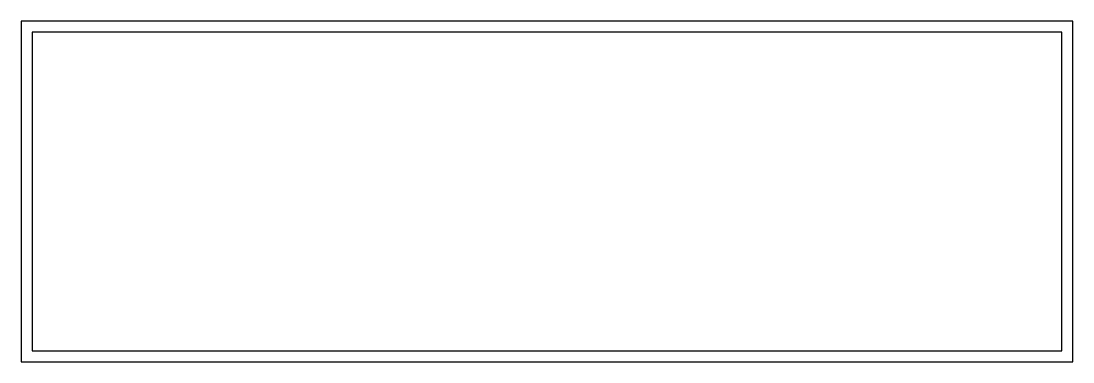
# Model space of a CAD drawing. Extents: x 0 to 407, y -132 to 0.
import ezdxf

# ---------------------------------------------------------------- set-up
doc = ezdxf.new("R2010")
doc.units = 0
doc.layers.get('0').update_dxf_attribs({"linetype": 'CONTINUOUS'})

msp = doc.modelspace()

# ---------------------------------------------------------------- linework, layer by layer
at = {"color": 7}
for points in [[(0.212598, -132.023122), (406.984252, -132.023122), (406.984252, -0.212099), (0.212598, -0.212099)], [(4.464567, -127.771154), (402.732283, -127.771154), (402.732283, -4.464067), (4.464567, -4.464067)]]:
    msp.add_lwpolyline(points, close=True, dxfattribs=at)

doc.saveas('drawing.dxf')
